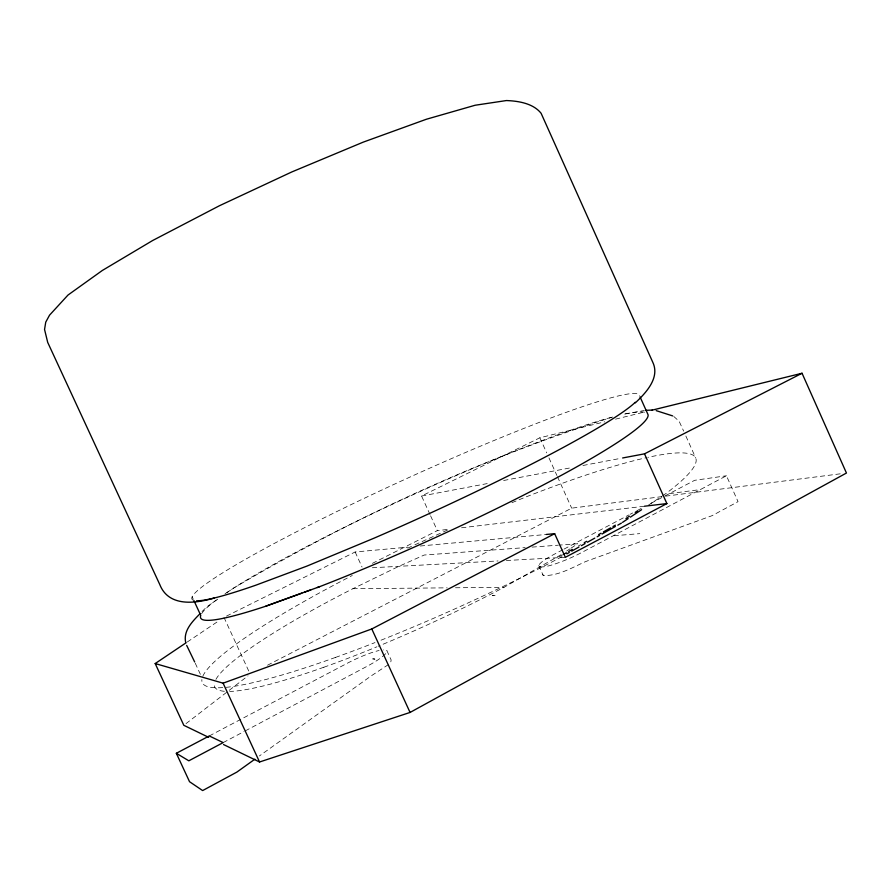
<?xml version="1.0" encoding="UTF-8"?>
<svg xmlns="http://www.w3.org/2000/svg" width="891" height="891" viewBox="0 0 891 891"><rect width="100%" height="100%" fill="white"/><g stroke="black" fill="none" stroke-linecap="round" stroke-linejoin="round"><path stroke-width="0.67" stroke-dasharray="4.46 3.34" d="M390.826 661.835L391.138 659.953L386.883 650.675A50.108 8.676 -25.5 0 0 383.364 649.929M202.034 611.527L206.745 606.927L217.939 599.008M388.454 664.586L370.968 676.046L259.381 755.969M186.007 723.626L248.01 675.835M226.893 592.671L233.019 588.394C352.803 518.027 480.104 458.876 612.674 417.033M187.288 641.988L218.239 621.205M648.314 505.23L661.49 496.476M662.592 495.752L665.889 493.558A271.109 37.556 -24.5 0 0 647.824 457.373M561.141 554.67L504.005 587.325A224.242 32.477 -24.7 0 1 378.263 646.231M566.676 551.028L569.984 548.856M571.098 548.121L577.724 543.755L559.748 545.08M562.722 554.803L557.465 557.733M578.281 546.049L580.676 544.702M562.009 556.585L559.102 558.189A270.196 37.455 -24.5 0 1 380.257 640.495M215.923 679.388A224.911 32.544 -24.7 0 1 352.903 588.706L398.077 566.709L424.239 555.026L525.178 547.62M223.173 742.604L244.011 731.556M245.237 730.898L366.602 666.546A33.535 5.803 -25.4 0 0 386.883 650.675M538.732 565.529L543.276 575.564C558.356 575.976 572.222 567.578 585.587 561.575L712.076 515.666L738.049 501.655L726.443 475.761L581.533 552.598A31.653 5.168 -23.7 0 1 546.105 566.476A46.889 7.618 -23.6 0 1 539.278 566.754A31.653 5.168 -23.7 0 1 554.313 554.224L562.878 549.714M209.262 735.944L347.033 663.383A33.535 5.803 -25.4 0 1 379.109 650.497M564.103 549.068L628.968 514.898M630.193 514.252L632.643 512.971M637.533 510.387L641.208 508.46M650.998 503.304L694.646 480.316L726.443 475.761M267.5 665.221L571.677 508.16L664.196 496.332M372.416 563.346L437.336 530.635L449.198 529.243M226.448 616.127L355.153 551.975L407.8 547.152M430.019 514.564L421.566 496.02L539.868 437.782L604.733 421.811M407.811 548.165L411.508 546.372M414.95 544.769L449.276 529.276M511.902 502.702L525.189 497.245A271.109 37.556 -24.5 0 1 646.554 457.651M335.417 657.48L336.085 657.213A270.196 37.455 -24.5 0 0 375 642.578M323.834 667.259L324.369 667.058A224.242 32.477 -24.7 0 0 376.926 646.788M615.547 419.149L645.273 411.831M421.566 496.02L487.221 483.59M503.638 480.494L572.022 467.552M582.959 465.481L621.261 458.241M625.482 413.858L644.316 410.495M669.353 493.625L700.371 489.582M665.577 496.153L840.926 473.734M461.571 527.784L644.471 506.222M420.262 546.005L546.339 534.455M614.01 535.736L639.771 533.642M532.094 547.107L558.367 545.181M372.327 567.756L498.047 560.951M506.344 560.506L565.351 557.309M352.914 588.706L447.171 587.848M455.49 587.77L504.005 587.325M673.785 416.465L679.109 421.243L683.675 431.133M223.964 617.352L249.023 671.636M192.144 596.77L193.291 599.253M195.24 663.205L200.408 674.376M355.153 551.975L362.036 567.021M430.587 515.8L437.336 530.635M539.868 437.782L546.684 452.862M548.956 457.885L556.908 475.482M557.476 476.741L571.677 508.16M542.697 574.283L543.276 575.564M685.87 436.022L695.748 458.063M323.89 667.214A224.911 32.544 -24.7 0 1 229.655 691.427M224.387 691.293A224.911 32.544 -24.7 0 1 214.419 683.141M335.495 657.413A270.975 37.533 -24.5 0 1 201.889 679.543M202.803 676.28A270.975 37.533 -24.5 0 1 352.279 575.486M201.566 613.799A245.738 24.124 -24.5 0 1 217.337 599.242M225.033 593.796A245.738 24.124 -24.5 0 1 413.134 494.705A245.738 24.124 -24.5 0 1 612.395 417.055M624.669 414.081A245.738 24.124 -24.5 0 1 644.739 412.255M192.868 600.033A245.849 20.627 -24.5 0 1 402.565 480.438A245.849 20.627 -24.5 0 1 639.471 395.615M495.118 595.6L492.322 595.589L495.118 595.6M374.231 658.839L372.65 658.894L374.955 659.229L374.231 658.839"/><path stroke-width="1.34" d="M200.208 613.52C192.79 621.105 183.19 630.427 185.64 642.188M635.339 402.855C645.908 392.864 660.175 377.895 652.78 362.258L541.093 113.268C533.13 103.345 518.517 101.006 506.422 100.549L475.126 105.249L426.377 119.249L363.316 142.103L291.758 171.974L219.32 205.799L152.651 240.514L102.354 270.452L68.017 295.032L49.551 315.158L45.742 322.141L44.55 329.458L47.702 342.389L159.779 584.541C168.666 607.272 195.664 603.552 214.363 597.984M254.871 759.199L236.839 772.118L202.636 790.573L189.538 781.708L176.34 753.285L209.262 735.944L223.173 742.604L188.825 760.814L176.34 753.285M208.661 737.336L183.824 725.307L155.19 663.55L186.141 642.756M622.542 522.36L628.155 518.629M630.394 517.136L641.609 509.685M625.928 518.529L629.402 516.223M635.205 512.381L637.522 510.844M563.914 554.135L566.308 552.788M568.703 551.44L572.3 549.413M584.262 542.675L586.657 541.327M598.618 534.6L601.013 533.252M603.407 531.905L610.591 527.862M612.986 526.514L615.38 525.167M566.865 553.846L569.282 552.487M571.71 551.117L578.983 547.018M581.411 545.648L585.053 543.599M587.47 542.229L594.743 538.131M597.17 536.772L599.598 535.402M602.026 534.032L615.358 526.514M617.786 525.155L621.417 523.106M223.552 744.553L259.548 761.994L410.06 712.444L846.45 473.021L802.045 373.251L652.034 410.172M622.631 457.974L644.505 453.842L666.88 503.582L565.351 557.309L554.659 533.687L546.339 534.455M155.19 663.55L223.106 683.174L371.803 628.957L554.659 533.687M644.505 453.842L802.045 373.251M640.016 396.807L648.058 414.716A245.738 24.124 -24.5 0 1 319.557 586.701L265.763 606.214A245.738 24.124 -24.5 0 1 200.765 615.403L193.87 600.489M265.763 606.214L301.804 593.139M304.377 592.203L310.814 589.864M317.252 587.537L319.557 586.701M645.674 410.339L652.379 410.06M644.471 506.222L666.88 503.582M656.177 410.64L672.649 415.897M186.676 645.396L194.672 661.968M223.106 683.174L259.548 761.994M371.803 628.957L410.06 712.444M635.305 402.253A245.849 20.627 -24.5 0 1 374.131 538.142L307.039 566.052L256.04 585.12A245.849 20.627 -24.5 0 1 196.566 600.779"/></g></svg>
